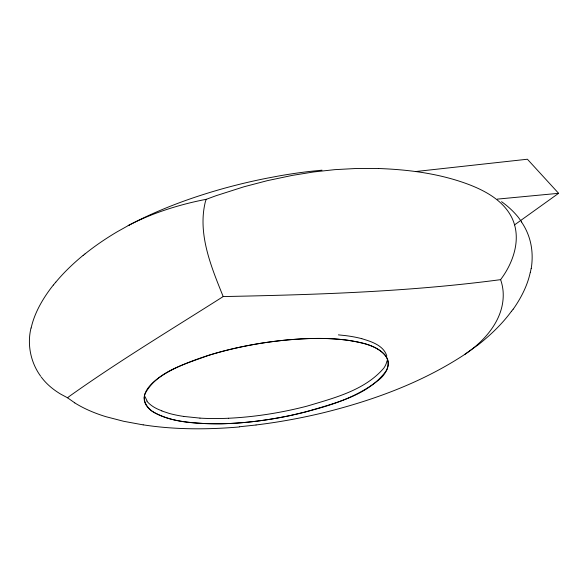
<?xml version="1.0" encoding="UTF-8"?>
<svg xmlns="http://www.w3.org/2000/svg" width="588" height="588" viewBox="0 0 588 588"><rect width="100%" height="100%" fill="white"/><g stroke="black" fill="none" stroke-linecap="round" stroke-linejoin="round"><path stroke-width="0.88" d="M531.096 268.65L530.369 272.347M31.01 328.023C26.975 344.502 30.664 362.502 40.66 376.188M377.959 168.506L356.894 168.455L334.763 169.653L313.588 171.968L292.332 175.386L267.437 180.634L244.027 186.763L215.972 195.738L206.3 199.303L205.829 200.361A88.553 34.295 -18.8 0 0 205.499 201.206C197.252 233.634 211.224 266.849 223.19 296.565C315.793 294.728 408.689 291.876 500.601 279.653C513.567 262.432 521.821 238.309 511.861 217.729C503.526 200.89 486.144 191.218 469.261 184.683C440.302 173.651 409.197 169.616 378.393 168.506M513.096 309.185L511.619 311.214M53.383 285.055L55.772 282.137M41.197 376.959A242.638 108.082 -20.1 0 0 60.755 394.151L67.554 397.797L67.987 397.429A43.152 20.756 -25.9 0 1 69.752 396.047C119.445 360.723 171.762 329.251 223.19 296.565M83.195 255.346L84.892 253.972M477.147 345.524L464.851 354.351M514.559 224.888L558.6 193.312L527.399 159.23L415.569 171.542M129.007 225.175L117.174 231.797A158.613 66.738 -21.5 0 0 84.951 253.972M128.191 225.608C158.415 209.549 190.71 197.649 223.638 188.454A314.536 148.757 -22.2 0 1 267.68 178.068L279.168 175.908A331.735 158.804 -22.3 0 1 309.861 171.417L322.011 170.175M129.139 225.108C148.441 215.068 169.168 207.968 190.262 202.779A170.843 72.427 -22.3 0 1 203.963 199.758L206.3 199.303M256.03 425.006L239.331 426.778M497.316 199.119L558.6 193.312M228.387 418.259C254.935 416.995 281.321 412.776 307.046 406.132C334.175 397.951 364.736 390.425 383.868 368.066A36.235 19.558 -18.5 0 0 386.955 360.863M199.971 418.112L183.699 416.429M338.379 334.873L344.722 335.52A149.242 83.511 -22 0 1 361.782 338.666M143.156 424.881L123.678 421.295L105.943 416.686A279.035 125.994 -19 0 1 74.727 402.883M361.752 338.688C371.307 341.518 383.486 345.318 386.801 355.902M161.671 410.931L169.329 413.452A156.989 76.572 -20.3 0 0 183.713 416.414M74.764 402.861L67.554 397.797M385.61 355.769C376.548 345.163 361.716 342.635 348.64 340.371C319.681 336.542 290.266 338.82 261.498 343.179C233.517 347.706 205.734 354.637 179.759 366.148C164.559 372.829 128.75 392.225 151.961 411.093C167.815 421.214 187.521 422.419 205.756 423.639C234.075 424.632 262.402 421.309 290.097 415.576C321.379 408.256 354.27 400.024 379.598 379.253C385.897 374.012 391.527 363.994 386.015 356.35M147.066 400.965L145.06 396.68M521.674 221.919L518.425 217.442A283.357 136.659 -20.7 0 0 501.557 201.684M500.601 279.653L501.145 281.292A182.89 92.992 -19 0 1 503.093 291.266C505.136 318.057 485.49 340.746 464.402 354.652C421.331 382.913 372.248 400.744 322.437 412.982A297.315 134.262 -18.3 0 1 256.052 424.955M161.876 410.762A86.252 43.049 -22.2 0 1 146.802 401.112M228.394 418.252A207.174 98.38 -19.3 0 1 199.964 418.119M239.25 426.954A314.933 140.539 -18.2 0 1 143.2 424.83M521.49 221.977A259.176 124.752 -20 0 1 531.221 268.635M530.258 272.354A217.391 105.531 -18.9 0 1 513.214 309.192M511.509 311.206A184.309 90.699 -18.1 0 1 477.243 345.56M31.164 327.972A236.905 104.164 -20.2 0 1 53.302 285.07M55.845 282.122A193.709 83.393 -21 0 1 83.136 255.339M144.163 397.936C143.832 404.368 148.896 409.476 154.078 412.475C174.636 423.433 198.95 423.647 221.676 423.772C249.871 423.103 277.926 418.884 305.268 412.063C333.874 403.272 368.603 395.974 386.72 370.065C393.776 354.226 373.417 345.318 361.172 342.811C336.645 336.983 311.081 337.938 286.15 340.048C259.69 342.628 233.429 347.648 208.027 355.534C185.47 364.097 156.856 371.043 144.868 394.122A37.411 18.779 -23.7 0 0 144.236 397.018L144.163 397.936"/></g></svg>
